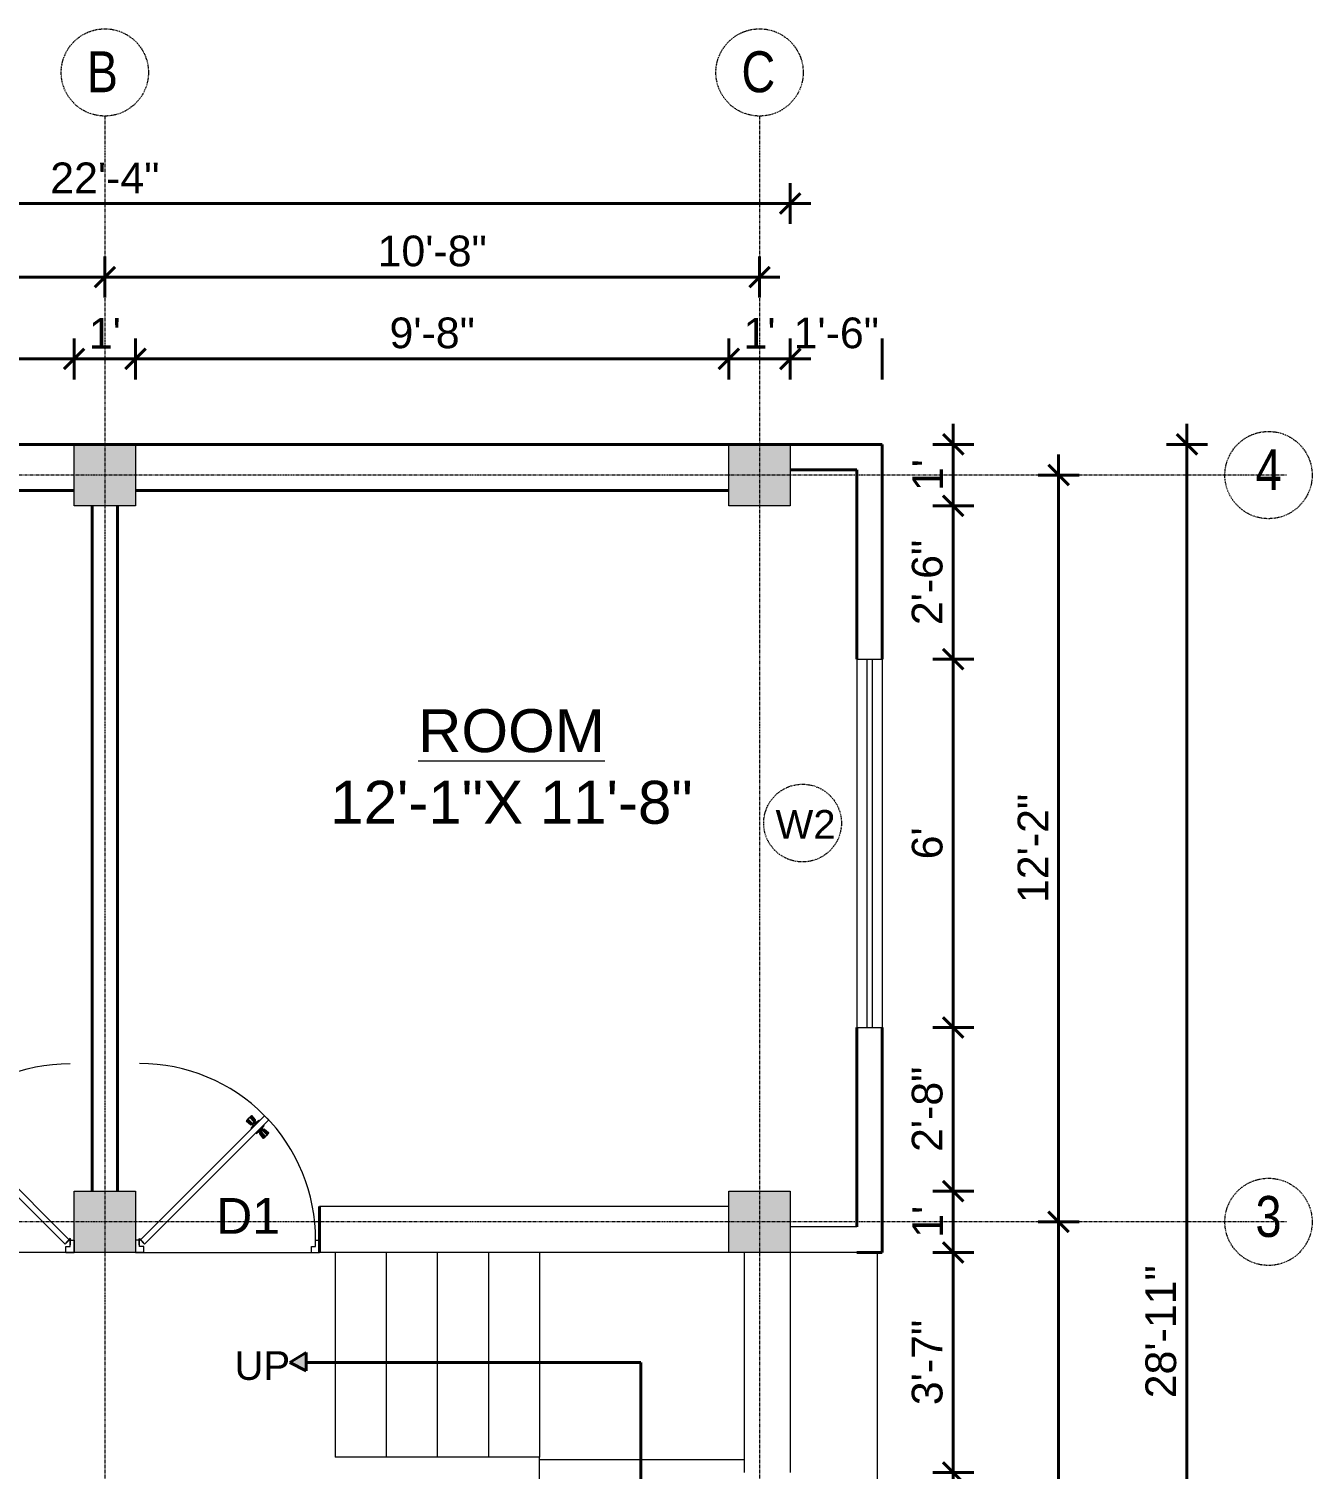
# Model space of a CAD drawing. Header units: inches. Extents: x 141029 to 166402, y -23568 to -18036.
# Drawn here: x 166129.7 to 166380.6, y -19814.3 to -19532.7 of the extents above; entities that cross this region are included whole.
import ezdxf

# ---------------------------------------------------------------- set-up
doc = ezdxf.new("R2010")
doc.units = ezdxf.units.IN
doc.header["$LTSCALE"] = 0.5
doc.header["$MEASUREMENT"] = 0
doc.header["$PDMODE"] = 66
doc.linetypes.add('CENTER', pattern=[2, 1.25, -0.25, 0.25, -0.25])
for name, color, linetype, lineweight in [('Annotate-Lite.w', 177, 'Continuous', 9), ('Annotations-Bold.w', 177, 'Continuous', 13), ('DOOR & WIN', 1, 'Continuous', 25), ('PUERTAS', 7, 'Continuous', 9), ('TEXT', 220, 'Continuous', 9), ('wall', 1, 'Continuous', 40)]:
    doc.layers.add(name, color=color, linetype=linetype, lineweight=lineweight)
doc.styles.add('ARAIL', font='ARIALN.TTF')
doc.styles.add('DIMTEXT', font='arial.ttf', dxfattribs={"height": 6})
doc.styles.add('gaurav', font='arial.ttf')
doc.styles.get("Standard").update_dxf_attribs({"font": 'arial.ttf'})
doc.dimstyles.new('1 by 96', dxfattribs={"dimtxt": 6, "dimasz": 4, "dimexe": 4, "dimexo": 4, "dimgap": 2, "dimtad": 1, "dimdec": 0, "dimzin": 0, "dimdsep": 46, "dimlunit": 4, "dimtxsty": 'Standard', "dimblk": 'ARCHTICK', "dimcen": 0, "dimdle": 4, "dimadec": 0, "dimazin": 0, "dimtfac": 1, "dimtdec": 0, "dimtix": 1, "dimtofl": 0, "dimtmove": 1, "dimatfit": 3, "dimldrblk": 'ARCHTICK', "dimfxl": 4, "dimfxlon": 1, "dimtolj": 1, "dimtzin": 0, "dimlwd": -1, "dimlwe": -1, "dimarcsym": 0})

# ---------------------------------------------------------------- blocks, each defined once
blk = doc.blocks.new('3ft')
at = {"layer": 'PUERTAS', "color": 6}
for p, q in [((1.01, 2.52), (25.23, 26.74)), ((26.05, 25.92), (1.77, 1.64)), ((26.05, 25.92), (25.23, 26.74)), ((0, 2.4), (0, 0)), ((0.72, 2.4), (0, 2.4)), ((1.6, 0), (0, 0)), ((0.72, 1.52), (0.72, 2.44)), ((0.8, 1.52), (0.72, 1.52)), ((0.8, 1.52), (0.8, 2.41)), ((0.8, 1.2), (0.8, 1.52)), ((1.6, 1.2), (0.8, 1.2)), ((1.57, 1.84), (0.94, 2.47)), ((1.63, 1.89), (0.97, 2.55)), ((1.63, 1.89), (1.57, 1.84)), ((1.77, 1.64), (1.57, 1.84)), ((1.6, 0), (1.6, 1.2)), ((34.4, 0), (34.4, 1.2)), ((34.4, 1.2), (35.2, 1.2)), ((34.4, 0), (36, 0)), ((35.2, 1.2), (35.2, 2.4)), ((35.2, 2.4), (36, 2.4)), ((36, 0), (36, 2.4))]:
    blk.add_line(p, q, dxfattribs=at)
at = {"layer": 'PUERTAS', "color": 8}
for p, q in [((22.57, 24.94), (21.65, 25.68)), ((22.63, 24.99), (21.69, 25.75)), ((22.74, 25.1), (21.84, 25.9)), ((22.13, 26.28), (21.98, 26.13)), ((22.88, 25.24), (22.01, 26.06)), ((22.13, 26.28), (22.27, 26.42)), ((22.29, 26.41), (22.27, 26.42)), ((23.16, 25.52), (22.34, 26.39)), ((23.3, 25.66), (22.5, 26.56)), ((23.41, 25.77), (22.65, 26.71)), ((23.46, 25.83), (22.72, 26.75)), ((23.28, 25.3), (23.17, 25.41)), ((23.36, 25.37), (23.25, 25.49)), ((23.41, 25.43), (23.3, 25.54)), ((23.44, 25.45), (23.33, 25.56)), ((23.87, 25.49), (23.49, 25.3)), ((24.08, 25.71), (23.57, 25.38)), ((22.69, 24.32), (23.02, 24.83)), ((22.95, 24.96), (22.84, 25.07)), ((22.98, 24.99), (22.86, 25.1)), ((23.03, 25.04), (22.91, 25.15)), ((22.91, 24.53), (23.1, 24.91)), ((23.11, 25.12), (22.99, 25.23)), ((23.13, 24.76), (23.18, 24.99)), ((23.31, 24.94), (23.28, 25.08)), ((23.46, 25.09), (23.32, 25.13)), ((23.64, 25.27), (23.41, 25.22)), ((23.63, 23.38), (24.14, 23.72)), ((23.84, 23.6), (24.22, 23.79)), ((24.07, 23.82), (24.3, 23.88)), ((24.25, 24), (24.39, 23.97)), ((24.25, 23.26), (24.99, 22.34)), ((24.27, 23.64), (24.38, 23.53)), ((24.3, 23.67), (24.41, 23.56)), ((24.3, 23.32), (25.06, 22.38)), ((24.35, 23.72), (24.46, 23.61)), ((24.4, 24.15), (24.43, 24.01)), ((24.41, 23.43), (25.2, 22.53)), ((24.43, 23.8), (24.54, 23.69)), ((24.58, 24.33), (24.52, 24.1)), ((24.55, 23.57), (25.37, 22.7)), ((24.6, 23.97), (24.72, 23.86)), ((24.8, 24.56), (24.61, 24.18)), ((25.02, 24.77), (24.68, 24.26)), ((24.68, 24.05), (24.79, 23.94)), ((24.73, 24.1), (24.85, 23.99)), ((24.76, 24.13), (24.87, 24.02)), ((24.83, 23.85), (25.7, 23.03)), ((24.97, 23.99), (25.87, 23.2)), ((25.08, 24.1), (26.02, 23.34)), ((25.14, 24.15), (26.06, 23.41)), ((25.58, 22.82), (25.43, 22.67)), ((25.58, 22.82), (25.73, 22.97)), ((25.72, 22.98), (25.73, 22.97)), ((0, 0), (36, 0))]:
    blk.add_line(p, q, dxfattribs=at)
at = {"layer": 'PUERTAS', "color": 1}
for p, q in [((21.67, 25.73), (22.17, 26.23)), ((22.49, 24.95), (21.67, 25.61)), ((21.7, 25.82), (22.14, 26.26)), ((21.73, 25.79), (21.7, 25.82)), ((22.58, 26.7), (22.14, 26.26)), ((22.67, 26.73), (22.17, 26.23)), ((22.61, 26.67), (22.58, 26.7)), ((22.6, 24.96), (23.02, 25.38)), ((23.45, 25.91), (22.79, 26.73)), ((23.44, 25.81), (23.02, 25.38)), ((23.34, 25.58), (23.08, 25.32)), ((23.46, 25.47), (23.19, 25.21)), ((23.33, 25.7), (23.34, 25.69)), ((23.45, 25.46), (23.33, 25.57)), ((23.57, 25.47), (23.57, 25.47)), ((24.15, 25.79), (23.68, 25.48)), ((23.68, 25.48), (23.68, 25.48)), ((24.27, 25.78), (24.26, 25.79)), ((22.61, 24.25), (22.92, 24.72)), ((22.62, 24.13), (22.61, 24.14)), ((22.7, 25.07), (22.71, 25.06)), ((22.82, 25.06), (23.08, 25.32)), ((22.94, 24.95), (22.83, 25.07)), ((22.92, 24.72), (22.92, 24.72)), ((22.93, 24.94), (23.19, 25.21)), ((22.93, 24.84), (22.93, 24.83)), ((23.44, 23.31), (23.45, 23.3)), ((23.56, 23.3), (24.03, 23.61)), ((24.03, 23.61), (24.03, 23.62)), ((24.14, 23.62), (24.14, 23.62)), ((24.25, 23.62), (24.51, 23.89)), ((24.26, 23.29), (24.69, 23.71)), ((24.26, 23.63), (24.37, 23.52)), ((24.26, 23.18), (24.92, 22.37)), ((24.37, 23.52), (24.63, 23.77)), ((24.37, 23.4), (24.37, 23.4)), ((24.78, 24.15), (24.51, 23.89)), ((24.89, 24.03), (24.63, 23.77)), ((25.11, 24.14), (24.69, 23.71)), ((24.77, 24.14), (24.88, 24.03)), ((24.79, 24.38), (24.78, 24.37)), ((24.78, 24.26), (24.78, 24.26)), ((25.1, 24.84), (24.79, 24.38)), ((25, 24.03), (25, 24.03)), ((25.04, 22.36), (25.54, 22.86)), ((25.09, 24.96), (25.1, 24.95)), ((25.13, 22.39), (25.57, 22.83)), ((25.22, 24.14), (26.03, 23.48)), ((26.04, 23.37), (25.54, 22.86)), ((26.01, 23.27), (25.57, 22.83)), ((25.98, 23.3), (26.01, 23.27)), ((25.1, 22.42), (25.13, 22.39))]:
    blk.add_line(p, q, dxfattribs=at)
at = {"layer": 'PUERTAS', "color": 2}
for p, q in [((21.99, 26.11), (21.98, 26.13)), ((25.42, 22.68), (25.43, 22.67))]:
    blk.add_line(p, q, dxfattribs=at)
at = {"layer": 'PUERTAS', "color": 6}
for radius in [0.155, 0.0752]:
    blk.add_circle((0.82, 2.56), radius, dxfattribs=at)
blk.add_arc((0.82, 2.56), 34.38, 359.7285, 90.0333, dxfattribs=at)
at = {"layer": 'PUERTAS', "color": 1}
for centre, start, end in [((22.73, 26.68), 38.9236, 135), ((23.28, 25.63), 315, 45), ((23.39, 25.86), 315, 38.9236), ((23.51, 25.41), 50.2572, 135), ((23.62, 25.53), 230.2572, 315), ((24.2, 25.73), 45, 135), ((22.54, 25.01), 231.0764, 315), ((22.67, 24.2), 135, 225), ((22.77, 25.12), 225, 315), ((22.99, 24.89), 135, 219.7428), ((22.87, 24.78), 315, 39.7428), ((23.51, 23.36), 225, 315), ((24.09, 23.56), 50.2572, 135), ((24.2, 23.68), 230.2572, 315), ((24.32, 23.23), 135, 218.9236), ((24.42, 23.46), 135, 225), ((24.84, 24.31), 135, 219.7428), ((24.72, 24.21), 315, 39.7428), ((24.94, 23.98), 45, 135), ((25.04, 24.89), 315, 45), ((25.17, 24.08), 51.0764, 135), ((25.98, 23.42), 315, 51.0764), ((24.98, 22.42), 218.9236, 315)]:
    blk.add_arc(centre, 0.08, start, end, dxfattribs=at)
blk = doc.blocks.new('*U213')
at = {"color": 3, "xscale": -1}
blk.add_blockref('3ft', (42, 0), dxfattribs=at)
blk = doc.blocks.new('_ArchTick')
at = {"color": 0, "linetype": 'ByBlock', "const_width": 0.15}
blk.add_lwpolyline([(-0.5, -0.5), (0.5, 0.5)], dxfattribs=at)
blk = doc.blocks.new('*D754')
at = {"layer": 'Defpoints', "color": 0, "transparency": 16777216}
for p in [(166138.6, -19597.25), (166022.6, -19613.95), (166138.6, -19613.95)]:
    blk.add_point(p, dxfattribs=at)
at = {"layer": 'wall', "color": 0, "transparency": 16777216}
for p, q in [((166022.6, -19601.25), (166022.6, -19593.25)), ((166138.6, -19601.25), (166138.6, -19593.25)), ((166018.6, -19597.25), (166142.6, -19597.25))]:
    blk.add_line(p, q, dxfattribs=at)
at = {"layer": 'wall', "color": 0, "transparency": 16777216, "xscale": 4, "yscale": 4, "zscale": 4, "rotation": 180}
blk.add_blockref('_ArchTick', (166022.6, -19597.25), dxfattribs=at)
at = {"layer": 'wall', "color": 0, "transparency": 16777216, "xscale": 4, "yscale": 4, "zscale": 4}
blk.add_blockref('_ArchTick', (166138.6, -19597.25), dxfattribs=at)
at = {"layer": 'wall', "color": 0, "transparency": 16777216, "insert": (166080.6, -19592.19), "char_height": 6, "attachment_point": 5}
blk.add_mtext('\\A1;9\'-8"', dxfattribs=at)
blk = doc.blocks.new('*D755')
at = {"layer": 'Defpoints', "color": 0, "transparency": 16777216}
for p in [(166150.6, -19597.25), (166138.6, -19613.95), (166150.6, -19613.95)]:
    blk.add_point(p, dxfattribs=at)
at = {"layer": 'wall', "color": 0, "transparency": 16777216}
for p, q in [((166138.6, -19601.25), (166138.6, -19593.25)), ((166150.6, -19601.25), (166150.6, -19593.25)), ((166134.6, -19597.25), (166154.6, -19597.25))]:
    blk.add_line(p, q, dxfattribs=at)
at = {"layer": 'wall', "color": 0, "transparency": 16777216, "xscale": 4, "yscale": 4, "zscale": 4, "rotation": 180}
blk.add_blockref('_ArchTick', (166138.6, -19597.25), dxfattribs=at)
at = {"layer": 'wall', "color": 0, "transparency": 16777216, "xscale": 4, "yscale": 4, "zscale": 4}
blk.add_blockref('_ArchTick', (166150.6, -19597.25), dxfattribs=at)
at = {"layer": 'wall', "color": 0, "transparency": 16777216, "insert": (166144.6, -19592.24), "char_height": 6, "attachment_point": 5}
blk.add_mtext("\\A1;1'", dxfattribs=at)
blk = doc.blocks.new('*D756')
at = {"layer": 'Defpoints', "color": 0, "transparency": 16777216}
for p in [(166266.6, -19597.25), (166150.6, -19613.95), (166266.6, -19613.95)]:
    blk.add_point(p, dxfattribs=at)
at = {"layer": 'wall', "color": 0, "transparency": 16777216}
for p, q in [((166150.6, -19601.25), (166150.6, -19593.25)), ((166266.6, -19601.25), (166266.6, -19593.25)), ((166146.6, -19597.25), (166270.6, -19597.25))]:
    blk.add_line(p, q, dxfattribs=at)
at = {"layer": 'wall', "color": 0, "transparency": 16777216, "xscale": 4, "yscale": 4, "zscale": 4, "rotation": 180}
blk.add_blockref('_ArchTick', (166150.6, -19597.25), dxfattribs=at)
at = {"layer": 'wall', "color": 0, "transparency": 16777216, "xscale": 4, "yscale": 4, "zscale": 4}
blk.add_blockref('_ArchTick', (166266.6, -19597.25), dxfattribs=at)
at = {"layer": 'wall', "color": 0, "transparency": 16777216, "insert": (166208.6, -19592.19), "char_height": 6, "attachment_point": 5}
blk.add_mtext('\\A1;9\'-8"', dxfattribs=at)
blk = doc.blocks.new('*D757')
at = {"layer": 'Defpoints', "color": 0, "transparency": 16777216}
for p in [(166278.6, -19597.25), (166266.6, -19613.95), (166278.6, -19613.95)]:
    blk.add_point(p, dxfattribs=at)
at = {"layer": 'wall', "color": 0, "transparency": 16777216}
for p, q in [((166266.6, -19601.25), (166266.6, -19593.25)), ((166278.6, -19601.25), (166278.6, -19593.25)), ((166262.6, -19597.25), (166282.6, -19597.25))]:
    blk.add_line(p, q, dxfattribs=at)
at = {"layer": 'wall', "color": 0, "transparency": 16777216, "xscale": 4, "yscale": 4, "zscale": 4, "rotation": 180}
blk.add_blockref('_ArchTick', (166266.6, -19597.25), dxfattribs=at)
at = {"layer": 'wall', "color": 0, "transparency": 16777216, "xscale": 4, "yscale": 4, "zscale": 4}
blk.add_blockref('_ArchTick', (166278.6, -19597.25), dxfattribs=at)
at = {"layer": 'wall', "color": 0, "transparency": 16777216, "insert": (166272.6, -19592.24), "char_height": 6, "attachment_point": 5}
blk.add_mtext("\\A1;1'", dxfattribs=at)
blk = doc.blocks.new('*D758')
at = {"layer": 'Defpoints', "color": 0, "transparency": 16777216}
for p in [(166144.6, -19581.23), (166016.6, -19613.95), (166144.6, -19613.95)]:
    blk.add_point(p, dxfattribs=at)
at = {"layer": 'wall', "color": 0, "transparency": 16777216}
for p, q in [((166016.6, -19585.23), (166016.6, -19577.23)), ((166144.6, -19585.23), (166144.6, -19577.23)), ((166012.6, -19581.23), (166148.6, -19581.23))]:
    blk.add_line(p, q, dxfattribs=at)
at = {"layer": 'wall', "color": 0, "transparency": 16777216, "xscale": 4, "yscale": 4, "zscale": 4, "rotation": 180}
blk.add_blockref('_ArchTick', (166016.6, -19581.23), dxfattribs=at)
at = {"layer": 'wall', "color": 0, "transparency": 16777216, "xscale": 4, "yscale": 4, "zscale": 4}
blk.add_blockref('_ArchTick', (166144.6, -19581.23), dxfattribs=at)
at = {"layer": 'wall', "color": 0, "transparency": 16777216, "insert": (166080.6, -19576.17), "char_height": 6, "attachment_point": 5}
blk.add_mtext('\\A1;10\'-8"', dxfattribs=at)
blk = doc.blocks.new('*D759')
at = {"layer": 'Defpoints', "color": 0, "transparency": 16777216}
for p in [(166272.6, -19581.23), (166144.6, -19613.95), (166272.6, -19613.95)]:
    blk.add_point(p, dxfattribs=at)
at = {"layer": 'wall', "color": 0, "transparency": 16777216}
for p, q in [((166144.6, -19585.23), (166144.6, -19577.23)), ((166272.6, -19585.23), (166272.6, -19577.23)), ((166140.6, -19581.23), (166276.6, -19581.23))]:
    blk.add_line(p, q, dxfattribs=at)
at = {"layer": 'wall', "color": 0, "transparency": 16777216, "xscale": 4, "yscale": 4, "zscale": 4, "rotation": 180}
blk.add_blockref('_ArchTick', (166144.6, -19581.23), dxfattribs=at)
at = {"layer": 'wall', "color": 0, "transparency": 16777216, "xscale": 4, "yscale": 4, "zscale": 4}
blk.add_blockref('_ArchTick', (166272.6, -19581.23), dxfattribs=at)
at = {"layer": 'wall', "color": 0, "transparency": 16777216, "insert": (166208.6, -19576.17), "char_height": 6, "attachment_point": 5}
blk.add_mtext('\\A1;10\'-8"', dxfattribs=at)
blk = doc.blocks.new('*D760')
at = {"layer": 'Defpoints', "color": 0, "transparency": 16777216}
for p in [(166278.6, -19566.85), (166010.6, -19613.95), (166278.6, -19613.95)]:
    blk.add_point(p, dxfattribs=at)
at = {"layer": 'wall', "color": 0, "transparency": 16777216}
for p, q in [((166010.6, -19570.85), (166010.6, -19562.85)), ((166278.6, -19570.85), (166278.6, -19562.85)), ((166006.6, -19566.85), (166282.6, -19566.85))]:
    blk.add_line(p, q, dxfattribs=at)
at = {"layer": 'wall', "color": 0, "transparency": 16777216, "xscale": 4, "yscale": 4, "zscale": 4, "rotation": 180}
blk.add_blockref('_ArchTick', (166010.6, -19566.85), dxfattribs=at)
at = {"layer": 'wall', "color": 0, "transparency": 16777216, "xscale": 4, "yscale": 4, "zscale": 4}
blk.add_blockref('_ArchTick', (166278.6, -19566.85), dxfattribs=at)
at = {"layer": 'wall', "color": 0, "transparency": 16777216, "insert": (166144.6, -19561.84), "char_height": 6, "attachment_point": 5}
blk.add_mtext('\\A1;22\'-4"', dxfattribs=at)
blk = doc.blocks.new('*D766')
at = {"layer": 'Defpoints', "color": 0, "transparency": 16777216}
for p in [(166278.6, -19613.95), (166278.6, -19625.95), (166310.47, -19625.95)]:
    blk.add_point(p, dxfattribs=at)
at = {"layer": 'wall', "color": 0, "transparency": 16777216}
for p, q in [((166310.47, -19609.95), (166310.47, -19629.95)), ((166306.47, -19613.95), (166314.47, -19613.95)), ((166306.47, -19625.95), (166314.47, -19625.95))]:
    blk.add_line(p, q, dxfattribs=at)
at = {"layer": 'wall', "color": 0, "transparency": 16777216, "xscale": 4, "yscale": 4, "zscale": 4}
for p, rotation in [((166310.47, -19613.95), 90), ((166310.47, -19625.95), 270)]:
    blk.add_blockref('_ArchTick', p, dxfattribs=dict(at, rotation=rotation))
at = {"layer": 'wall', "color": 0, "transparency": 16777216, "insert": (166305.46, -19619.95), "char_height": 6, "attachment_point": 5, "rotation": 90}
blk.add_mtext("\\A1;1'", dxfattribs=at)
blk = doc.blocks.new('*D767')
at = {"layer": 'Defpoints', "color": 0, "transparency": 16777216}
for p in [(166278.6, -19625.95), (166278.6, -19655.95), (166310.47, -19655.95)]:
    blk.add_point(p, dxfattribs=at)
at = {"layer": 'wall', "color": 0, "transparency": 16777216}
for p, q in [((166310.47, -19621.95), (166310.47, -19659.95)), ((166306.47, -19625.95), (166314.47, -19625.95)), ((166306.47, -19655.95), (166314.47, -19655.95))]:
    blk.add_line(p, q, dxfattribs=at)
at = {"layer": 'wall', "color": 0, "transparency": 16777216, "xscale": 4, "yscale": 4, "zscale": 4}
for p, rotation in [((166310.47, -19625.95), 90), ((166310.47, -19655.95), 270)]:
    blk.add_blockref('_ArchTick', p, dxfattribs=dict(at, rotation=rotation))
at = {"layer": 'wall', "color": 0, "transparency": 16777216, "insert": (166305.41, -19640.95), "char_height": 6, "attachment_point": 5, "rotation": 90}
blk.add_mtext('\\A1;2\'-6"', dxfattribs=at)
blk = doc.blocks.new('*D768')
at = {"layer": 'Defpoints', "color": 0, "transparency": 16777216}
for p in [(166278.6, -19655.95), (166278.6, -19727.95), (166310.47, -19727.95)]:
    blk.add_point(p, dxfattribs=at)
at = {"layer": 'wall', "color": 0, "transparency": 16777216}
for p, q in [((166310.47, -19651.95), (166310.47, -19731.95)), ((166306.47, -19655.95), (166314.47, -19655.95)), ((166306.47, -19727.95), (166314.47, -19727.95))]:
    blk.add_line(p, q, dxfattribs=at)
at = {"layer": 'wall', "color": 0, "transparency": 16777216, "xscale": 4, "yscale": 4, "zscale": 4}
for p, rotation in [((166310.47, -19655.95), 90), ((166310.47, -19727.95), 270)]:
    blk.add_blockref('_ArchTick', p, dxfattribs=dict(at, rotation=rotation))
at = {"layer": 'wall', "color": 0, "transparency": 16777216, "insert": (166305.41, -19691.95), "char_height": 6, "attachment_point": 5, "rotation": 90}
blk.add_mtext("\\A1;6'", dxfattribs=at)
blk = doc.blocks.new('*D769')
at = {"layer": 'Defpoints', "color": 0, "transparency": 16777216}
for p in [(166278.6, -19727.95), (166278.6, -19759.95), (166310.47, -19759.95)]:
    blk.add_point(p, dxfattribs=at)
at = {"layer": 'wall', "color": 0, "transparency": 16777216}
for p, q in [((166310.47, -19723.95), (166310.47, -19763.95)), ((166306.47, -19727.95), (166314.47, -19727.95)), ((166306.47, -19759.95), (166314.47, -19759.95))]:
    blk.add_line(p, q, dxfattribs=at)
at = {"layer": 'wall', "color": 0, "transparency": 16777216, "xscale": 4, "yscale": 4, "zscale": 4}
for p, rotation in [((166310.47, -19727.95), 90), ((166310.47, -19759.95), 270)]:
    blk.add_blockref('_ArchTick', p, dxfattribs=dict(at, rotation=rotation))
at = {"layer": 'wall', "color": 0, "transparency": 16777216, "insert": (166305.41, -19743.95), "char_height": 6, "attachment_point": 5, "rotation": 90}
blk.add_mtext('\\A1;2\'-8"', dxfattribs=at)
blk = doc.blocks.new('*D770')
at = {"layer": 'Defpoints', "color": 0, "transparency": 16777216}
for p in [(166278.6, -19759.95), (166278.6, -19771.95), (166310.47, -19771.95)]:
    blk.add_point(p, dxfattribs=at)
at = {"layer": 'wall', "color": 0, "transparency": 16777216}
for p, q in [((166310.47, -19755.95), (166310.47, -19775.95)), ((166306.47, -19759.95), (166314.47, -19759.95)), ((166306.47, -19771.95), (166314.47, -19771.95))]:
    blk.add_line(p, q, dxfattribs=at)
at = {"layer": 'wall', "color": 0, "transparency": 16777216, "xscale": 4, "yscale": 4, "zscale": 4}
for p, rotation in [((166310.47, -19759.95), 90), ((166310.47, -19771.95), 270)]:
    blk.add_blockref('_ArchTick', p, dxfattribs=dict(at, rotation=rotation))
at = {"layer": 'wall', "color": 0, "transparency": 16777216, "insert": (166305.46, -19765.95), "char_height": 6, "attachment_point": 5, "rotation": 90}
blk.add_mtext("\\A1;1'", dxfattribs=at)
blk = doc.blocks.new('*D772')
at = {"layer": 'Defpoints', "color": 0, "transparency": 16777216}
for p in [(166278.6, -19619.95), (166278.6, -19765.95), (166331.07, -19765.95)]:
    blk.add_point(p, dxfattribs=at)
at = {"layer": 'wall', "color": 0, "transparency": 16777216}
for p, q in [((166331.07, -19615.95), (166331.07, -19769.95)), ((166327.07, -19619.95), (166335.07, -19619.95)), ((166327.07, -19765.95), (166335.07, -19765.95))]:
    blk.add_line(p, q, dxfattribs=at)
at = {"layer": 'wall', "color": 0, "transparency": 16777216, "xscale": 4, "yscale": 4, "zscale": 4}
for p, rotation in [((166331.07, -19619.95), 90), ((166331.07, -19765.95), 270)]:
    blk.add_blockref('_ArchTick', p, dxfattribs=dict(at, rotation=rotation))
at = {"layer": 'wall', "color": 0, "transparency": 16777216, "insert": (166326.06, -19692.95), "char_height": 6, "attachment_point": 5, "rotation": 90}
blk.add_mtext('\\A1;12\'-2"', dxfattribs=at)
blk = doc.blocks.new('*D773')
at = {"layer": 'Defpoints', "color": 0, "transparency": 16777216}
for p in [(166278.6, -19765.95), (166278.6, -19895.95), (166331.07, -19895.95)]:
    blk.add_point(p, dxfattribs=at)
at = {"layer": 'wall', "color": 0, "transparency": 16777216}
for p, q in [((166331.07, -19761.95), (166331.07, -19899.95)), ((166327.07, -19765.95), (166335.07, -19765.95)), ((166327.07, -19895.95), (166335.07, -19895.95))]:
    blk.add_line(p, q, dxfattribs=at)
at = {"layer": 'wall', "color": 0, "transparency": 16777216, "xscale": 4, "yscale": 4, "zscale": 4}
for p, rotation in [((166331.07, -19765.95), 90), ((166331.07, -19895.95), 270)]:
    blk.add_blockref('_ArchTick', p, dxfattribs=dict(at, rotation=rotation))
at = {"layer": 'wall', "color": 0, "transparency": 16777216, "insert": (166326.01, -19830.95), "char_height": 6, "attachment_point": 5, "rotation": 90}
blk.add_mtext('\\A1;10\'-10"', dxfattribs=at)
blk = doc.blocks.new('*D775')
at = {"layer": 'Defpoints', "color": 0, "transparency": 16777216}
for p in [(166150.6, -19613.95), (166356.16, -19613.95), (166150.6, -19960.95)]:
    blk.add_point(p, dxfattribs=at)
at = {"layer": 'wall', "color": 0, "transparency": 16777216}
for p, q in [((166356.16, -19964.95), (166356.16, -19609.95)), ((166352.16, -19613.95), (166360.16, -19613.95)), ((166352.16, -19960.95), (166360.16, -19960.95))]:
    blk.add_line(p, q, dxfattribs=at)
at = {"layer": 'wall', "color": 0, "transparency": 16777216, "xscale": 4, "yscale": 4, "zscale": 4}
for p, rotation in [((166356.16, -19613.95), 90), ((166356.16, -19960.95), 270)]:
    blk.add_blockref('_ArchTick', p, dxfattribs=dict(at, rotation=rotation))
at = {"layer": 'wall', "color": 0, "transparency": 16777216, "insert": (166351.09, -19787.45), "char_height": 6, "attachment_point": 5, "rotation": 90}
blk.add_mtext('\\A1;28\'-11"', dxfattribs=at)
blk = doc.blocks.new('*D896')
at = {"layer": 'Defpoints', "color": 0, "transparency": 16777216}
for p in [(166296.6, -19597.25), (166278.6, -19613.95), (166296.6, -19613.95)]:
    blk.add_point(p, dxfattribs=at)
at = {"layer": 'wall', "color": 0, "transparency": 16777216}
for p, q in [((166278.6, -19601.25), (166278.6, -19593.25)), ((166296.6, -19601.25), (166296.6, -19593.25))]:
    blk.add_line(p, q, dxfattribs=at)
at = {"layer": 'wall', "color": 0, "transparency": 16777216, "insert": (166287.6, -19592.19), "char_height": 6, "attachment_point": 5}
blk.add_mtext('\\A1;1\'-6"', dxfattribs=at)
blk = doc.blocks.new('*D912')
at = {"layer": 'Defpoints', "color": 0, "transparency": 16777216}
for p in [(166278.6, -19814.95), (166310.47, -19814.95), (166278.6, -19850.95)]:
    blk.add_point(p, dxfattribs=at)
at = {"layer": 'wall', "color": 0, "transparency": 16777216}
for p, q in [((166310.47, -19854.95), (166310.47, -19810.95)), ((166306.47, -19814.95), (166314.47, -19814.95)), ((166306.47, -19850.95), (166314.47, -19850.95))]:
    blk.add_line(p, q, dxfattribs=at)
at = {"layer": 'wall', "color": 0, "transparency": 16777216, "xscale": 4, "yscale": 4, "zscale": 4}
for p, rotation in [((166310.47, -19814.95), 90), ((166310.47, -19850.95), 270)]:
    blk.add_blockref('_ArchTick', p, dxfattribs=dict(at, rotation=rotation))
at = {"layer": 'wall', "color": 0, "transparency": 16777216, "insert": (166305.41, -19832.95), "char_height": 6, "attachment_point": 5, "rotation": 90}
blk.add_mtext("\\A1;3'", dxfattribs=at)
blk = doc.blocks.new('*D913')
at = {"layer": 'Defpoints', "color": 0, "transparency": 16777216}
for p in [(166278.6, -19771.95), (166310.47, -19771.95), (166278.6, -19814.95)]:
    blk.add_point(p, dxfattribs=at)
at = {"layer": 'wall', "color": 0, "transparency": 16777216}
for p, q in [((166310.47, -19818.95), (166310.47, -19767.95)), ((166306.47, -19771.95), (166314.47, -19771.95)), ((166306.47, -19814.95), (166314.47, -19814.95))]:
    blk.add_line(p, q, dxfattribs=at)
at = {"layer": 'wall', "color": 0, "transparency": 16777216, "xscale": 4, "yscale": 4, "zscale": 4}
for p, rotation in [((166310.47, -19771.95), 90), ((166310.47, -19814.95), 270)]:
    blk.add_blockref('_ArchTick', p, dxfattribs=dict(at, rotation=rotation))
at = {"layer": 'wall', "color": 0, "transparency": 16777216, "insert": (166305.41, -19793.45), "char_height": 6, "attachment_point": 5, "rotation": 90}
blk.add_mtext('\\A1;3\'-7"', dxfattribs=at)

msp = doc.modelspace()

# ---------------------------------------------------------------- hatches: boundary and pattern name
at = {"layer": 'wall'}
for points in [[(166150.6, -19613.95), (166138.6, -19613.95), (166138.6, -19625.95), (166150.6, -19625.95)], [(166278.6, -19613.95), (166266.6, -19613.95), (166266.6, -19625.95), (166278.6, -19625.95)], [(166150.6, -19759.95), (166138.6, -19759.95), (166138.6, -19771.95), (166150.6, -19771.95)], [(166278.6, -19759.95), (166266.6, -19759.95), (166266.6, -19771.95), (166278.6, -19771.95)], [(166183.96, -19791.5), (166180.8, -19793.42), (166183.96, -19795.08)]]:
    msp.add_hatch(color=256, dxfattribs=at).paths.add_polyline_path(points)

# ---------------------------------------------------------------- linework, layer by layer
at = {"layer": 'Annotate-Lite.w', "color": 3}
for p, q in [((166291.6, -19655.95), (166296.6, -19655.95)), ((166291.6, -19655.95), (166291.6, -19727.95)), ((166293.6, -19655.95), (166293.6, -19727.95)), ((166294.6, -19655.95), (166294.6, -19727.95)), ((166296.6, -19655.95), (166296.6, -19727.95)), ((166291.6, -19727.95), (166296.6, -19727.95))]:
    msp.add_line(p, q, dxfattribs=at)
at = {"layer": 'Annotate-Lite.w'}
for p, q in [((166296.6, -19727.95), (166296.6, -19760.95)), ((166189.6, -19771.95), (166189.6, -19811.95)), ((166199.6, -19771.95), (166199.6, -19811.95)), ((166209.6, -19771.95), (166209.6, -19811.95)), ((166219.6, -19771.95), (166219.6, -19811.95)), ((166229.6, -19771.95), (166229.6, -19811.95)), ((166295.6, -19771.95), (166295.6, -19937.95)), ((166229.6, -19811.95), (166189.6, -19811.95)), ((166229.6, -19852.95), (166229.6, -19811.95)), ((166269.6, -19812.45), (166229.6, -19812.45))]:
    msp.add_line(p, q, dxfattribs=at)
at = {"layer": 'Annotate-Lite.w', "color": 1}
for p, q in [((166266.6, -19762.95), (166186.6, -19762.95)), ((166291.6, -19766.95), (166278.6, -19766.95)), ((166266.6, -19771.95), (166186.6, -19771.95)), ((166269.6, -19771.95), (166269.6, -19814.95)), ((166291.6, -19771.95), (166278.6, -19771.95)), ((166278.6, -19771.95), (166278.6, -19814.95)), ((166289.6, -19771.95), (166278.6, -19771.95))]:
    msp.add_line(p, q, dxfattribs=at)
at = {"layer": 'Annotate-Lite.w'}
for points in [[(166138.6, -19613.95), (166150.6, -19613.95), (166150.6, -19625.95), (166138.6, -19625.95)], [(166266.6, -19613.95), (166278.6, -19613.95), (166278.6, -19625.95), (166266.6, -19625.95)], [(166138.6, -19759.95), (166150.6, -19759.95), (166150.6, -19771.95), (166138.6, -19771.95)], [(166266.6, -19759.95), (166278.6, -19759.95), (166278.6, -19771.95), (166266.6, -19771.95)]]:
    msp.add_lwpolyline(points, close=True, dxfattribs=at)
at = {"layer": 'Annotations-Bold.w', "color": 0, "linetype": 'CENTER', "ltscale": 0.3}
for p, q in [((166144.6, -19549.77), (166144.6, -20052)), ((166272.6, -19549.77), (166272.6, -20052)), ((166375.6, -19619.95), (165911.17, -19619.95)), ((166375.6, -19765.95), (165911.17, -19765.95))]:
    msp.add_line(p, q, dxfattribs=at)
for centre, radius in [((166144.6, -19541.23), 8.53), ((166272.6, -19541.23), 8.53), ((166372.11, -19619.95), 8.53), ((166281.01, -19687.99), 7.6), ((166372.11, -19765.95), 8.53)]:
    msp.add_circle(centre, radius, dxfattribs=at)
at = {"layer": 'wall'}
for p, q in [((166010.6, -19613.95), (166278.6, -19613.95)), ((166296.6, -19613.95), (166278.6, -19613.95)), ((166296.6, -19613.95), (166296.6, -19655.95)), ((166291.6, -19618.95), (166278.6, -19618.95)), ((166291.6, -19618.95), (166291.6, -19655.95)), ((166022.6, -19622.95), (166138.6, -19622.95)), ((166150.6, -19622.95), (166266.6, -19622.95)), ((166142.1, -19625.95), (166142.1, -19759.95)), ((166147.1, -19625.95), (166147.1, -19759.95)), ((166291.6, -19727.95), (166291.6, -19766.95)), ((166296.6, -19727.95), (166296.6, -19771.95)), ((166186.6, -19771.95), (166186.6, -19762.95)), ((166296.6, -19771.95), (166291.6, -19771.95)), ((166180.8, -19793.42), (166183.96, -19791.5)), ((166183.96, -19791.5), (166183.96, -19795.08)), ((166183.96, -19795.08), (166180.8, -19793.42)), ((166249.4, -19793.42), (166183.96, -19793.42)), ((166249.4, -19793.42), (166249.4, -19872.29))]:
    msp.add_line(p, q, dxfattribs=at)

# ---------------------------------------------------------------- block references
at = {"layer": 'DOOR & WIN'}
msp.add_blockref('*U213', (166096.6, -19771.95), dxfattribs=at)
at = {"layer": 'DOOR & WIN', "xscale": -1}
msp.add_blockref('*U213', (166192.6, -19771.95), dxfattribs=at)

# ---------------------------------------------------------------- texts
at = {"layer": 'Annotations-Bold.w', "color": 0, "linetype": 'CENTER', "ltscale": 0.3, "attachment_point": 1}
for s, width, insert, char_height, style in [('B', 6.5393, (166141.06, -19537.1), 8, 'ARAIL'), ('C', 6.5393, (166269.06, -19537.1), 8, 'ARAIL'), ('4', 6.5393, (166369.56, -19614.9), 8, 'ARAIL'), ('W2', 8, (166275.73, -19685.44), 5.6, 'gaurav'), ('3', 6.5393, (166369.56, -19760.9), 8, 'ARAIL'), ('UP', 8, (166169.96, -19791.25), 5.6, 'gaurav')]:
    msp.add_mtext_dynamic_manual_height_columns(s, width=width, gutter_width=100, heights=[0], dxfattribs=dict(at, insert=insert, char_height=char_height, style=style))
at = {"layer": 'Annotations-Bold.w', "color": 0, "linetype": 'CENTER', "ltscale": 0.3, "insert": (166224.09, -19665.72), "char_height": 8.4, "width": 77.2712, "attachment_point": 2, "style": 'gaurav'}
msp.add_mtext('{\\LROOM\\P}12\'-1"X 11\'-8"', dxfattribs=at)
at = {"layer": 'TEXT', "style": 'DIMTEXT'}
msp.add_text('D1', height=7, dxfattribs=at).set_placement((166166.36, -19768.29))

# ---------------------------------------------------------------- dimensions: what is measured, and where the dimension line sits
at = {"layer": 'wall'}
for base, p1, p2, picture, middle in [((166278.6, -19566.85), (166010.6, -19613.95), (166278.6, -19613.95), '*D760', (166144.6, -19561.84)), ((166144.6, -19581.23), (166016.6, -19613.95), (166144.6, -19613.95), '*D758', (166080.6, -19576.17)), ((166272.6, -19581.23), (166144.6, -19613.95), (166272.6, -19613.95), '*D759', (166208.6, -19576.17)), ((166138.6, -19597.25), (166022.6, -19613.95), (166138.6, -19613.95), '*D754', (166080.6, -19592.19)), ((166150.6, -19597.25), (166138.6, -19613.95), (166150.6, -19613.95), '*D755', (166144.6, -19592.24)), ((166266.6, -19597.25), (166150.6, -19613.95), (166266.6, -19613.95), '*D756', (166208.6, -19592.19)), ((166278.6, -19597.25), (166266.6, -19613.95), (166278.6, -19613.95), '*D757', (166272.6, -19592.24)), ((166296.6, -19597.25), (166278.6, -19613.95), (166296.6, -19613.95), '*D896', (166287.6, -19592.19))]:
    dim = msp.add_linear_dim(base=base, p1=p1, p2=p2, dimstyle='1 by 96', dxfattribs=at)
    dim.commit()
    dim.dimension.update_dxf_attribs({"geometry": picture, "text_midpoint": middle})
for base, p1, p2, picture, middle in [((166356.16, -19613.95), (166150.6, -19960.95), (166150.6, -19613.95), '*D775', (166351.09, -19787.45)), ((166310.47, -19625.95), (166278.6, -19613.95), (166278.6, -19625.95), '*D766', (166305.46, -19619.95)), ((166331.07, -19765.95), (166278.6, -19619.95), (166278.6, -19765.95), '*D772', (166326.06, -19692.95)), ((166310.47, -19655.95), (166278.6, -19625.95), (166278.6, -19655.95), '*D767', (166305.41, -19640.95)), ((166310.47, -19727.95), (166278.6, -19655.95), (166278.6, -19727.95), '*D768', (166305.41, -19691.95)), ((166310.47, -19759.95), (166278.6, -19727.95), (166278.6, -19759.95), '*D769', (166305.41, -19743.95)), ((166310.47, -19771.95), (166278.6, -19759.95), (166278.6, -19771.95), '*D770', (166305.46, -19765.95)), ((166331.07, -19895.95), (166278.6, -19765.95), (166278.6, -19895.95), '*D773', (166326.01, -19830.95)), ((166310.47, -19771.95), (166278.6, -19814.95), (166278.6, -19771.95), '*D913', (166305.41, -19793.45)), ((166310.47, -19814.95), (166278.6, -19850.95), (166278.6, -19814.95), '*D912', (166305.41, -19832.95))]:
    dim = msp.add_linear_dim(base=base, p1=p1, p2=p2, angle=90, dimstyle='1 by 96', dxfattribs=at)
    dim.commit()
    dim.dimension.update_dxf_attribs({"geometry": picture, "text_midpoint": middle})

doc.saveas('drawing.dxf')
